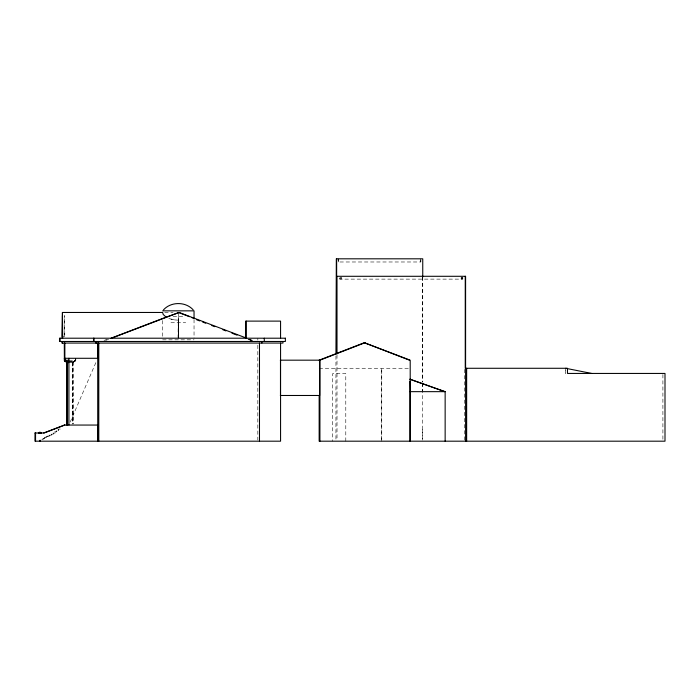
<?xml version="1.0" encoding="UTF-8"?>
<svg xmlns="http://www.w3.org/2000/svg" width="700" height="700" viewBox="0 0 700 700"><rect width="100%" height="100%" fill="white"/><g stroke="black" fill="none" stroke-linecap="round" stroke-linejoin="round"><path stroke-width="0.53" stroke-dasharray="3.5 2.62" d="M64.365 336.639L64.584 315.595L64.794 336.639L62.641 336.639M178.062 338.205L178.316 314.387M70.201 422.074L96.425 361.279M104.002 340.445L106.951 339.325M105.656 340.445L108.596 339.325M164.736 312.463L173.11 312.463M173.11 316.715L183.75 316.715M170.94 322.744L185.736 322.744M162.636 339.824L194.04 339.824M68.915 360.255L75.854 360.255M68.915 361.384L75.154 361.384L75.154 360.255M68.915 361.848L74.218 361.848L74.218 361.384M68.915 362.591L73.386 362.591M319.156 368.261L409.439 368.261M60.322 429.056L58.572 429.056L58.572 430.421L56.438 430.421L56.438 431.821M422.424 429.319L422.748 440.099M41.808 439.294L43.33 439.294L43.33 438.489M174.352 319.9L168.928 318.517M168.796 318.517L174.195 319.9L178.421 320.162L178.421 338.205M249.664 339.325L252.612 340.445M249.148 339.325L252.088 340.445M248.596 339.325L251.545 340.445M248.019 339.325L250.959 340.445M178.343 312.463L178.614 338.205M662.9 374.526L662.9 440.09M565.688 370.344L565.39 373.441L565.39 368.279M464.546 369.373L464.546 440.09M462.805 277.235L462.805 279.125L339.701 279.125L339.701 277.235M462.464 277.235L462.464 279.125M461.519 277.235L461.519 279.125M461.169 277.235L461.169 279.125M422.748 276.99L422.748 382.095M422.748 383.171L422.748 390.766M422.424 276.99L422.424 382.095M422.424 383.171L422.424 440.099M420.884 259.875L420.884 261.984L338.188 261.984L338.188 258.816M420.578 258.816L420.578 261.984M381.754 441.184L381.754 368.261L381.675 440.09M345.791 441.184L345.791 373.59L332.649 373.59L332.649 441.184M341.25 277.235L341.25 279.125M340.9 277.235L340.9 279.125M340.043 277.235L340.043 279.125M338.494 258.816L338.494 261.984M337.006 354.909L337.006 440.09M335.947 356.002L335.947 440.09M257.828 338.205L257.828 340.148M257.828 345.24L257.828 440.09M194.04 319.489L194.04 338.205M178.255 320.162L178.255 338.205M162.636 320.521L162.636 337.164M75.854 358.286L75.784 360.255M75.469 358.286L75.469 360.255M75.329 358.286L75.329 360.255M74.935 360.255L74.996 361.384M74.83 360.255L74.769 361.384M74.629 360.255L74.69 361.384M74.06 361.384L74.165 361.848M73.902 361.384L74.007 361.848M73.85 361.848L73.754 361.384L73.701 361.848M73.386 361.848L73.334 362.591M73.229 361.848L73.176 362.591M73.062 361.848L73.141 423.981M72.922 361.848L72.984 423.981M72.817 362.591L72.817 423.981M72.678 362.591L72.678 423.981M58.179 429.056L58.179 430.421M56.831 430.421L56.831 431.821L54.688 431.821L54.688 433.116M55.081 431.821L55.081 433.116L52.938 433.116L52.938 434.192M53.34 433.116L53.34 434.192L51.196 434.192L51.196 435.137M51.59 434.192L51.59 435.137L49.455 435.137L49.455 435.995M49.849 435.137L49.849 435.995L47.714 435.995L47.714 436.704M48.107 435.995L48.107 436.704L45.972 436.704L45.972 437.535M46.366 436.704L46.366 437.535L44.45 437.535L44.45 438.489M44.844 437.535L44.844 438.489L42.928 438.489L42.928 439.294"/><path stroke-width="1.05" d="M62.151 338.205L62.431 312.463L162.636 312.463L163.196 314.457L166.093 317.144L179.13 312.463L246.724 338.205M163.502 309.855C171.019 301.481 185.657 301.481 193.174 309.855M38.999 432.985L39.988 432.364L41.326 432.985L40.311 432.364L40.311 432.985M38.981 432.985L39.988 432.364L39.988 432.985M319.156 360.176L364.297 342.711L410.2 360.176L410.2 441.184M280.332 360.176L319.918 360.176L365.059 342.711M43.68 432.985L64.382 425.058M64.855 425.058L44.144 432.985L35 432.985M111.029 338.205L166.093 317.144M111.545 338.205L179.13 312.463M162.636 310.852L194.04 310.852L194.04 318.447L191.975 317.642M62.212 336.639L62.431 315.595M64.312 358.286L98.263 358.286L98.263 343.061M64.312 360.255L68.915 360.255M65.013 361.384L68.915 361.384M68.915 361.848L65.949 361.848L66.001 361.384M68.915 362.591L66.78 362.591L66.832 361.848M409.859 381.255L410.007 391.659L445.148 391.659L445.148 441.184M280.332 395.483L319.646 395.483L319.646 360.176M64.304 425.058L98.263 425.058L98.263 441.184M565.688 368.279L591.631 373.441M445.148 391.659L409.824 379.181L444.789 391.659M196.648 319.769L199.675 320.915M202.702 322.07L205.73 323.225M211.776 325.526L214.804 326.681M222.88 329.752L225.899 330.908M231.954 333.209L237.002 335.125M178.421 312.463L189.499 316.697M364.297 342.711L409.439 360.176M193.532 318.238L194.04 318.447M62.431 312.463L62.703 338.205M466.646 368.279L466.646 441.184M465.596 441.184L465.596 276.29L336.648 276.29L336.648 258.816M465.246 276.29L465.246 368.279L567.481 368.279L567.481 373.441L665 373.441L665 441.184L319.156 441.184L319.156 395.474M422.748 276.99L422.748 258.816L336.324 258.816L335.947 353.824M410.007 391.659L410.007 441.184M337.006 276.29L337.006 353.824M319.918 360.176L319.918 441.184M282.975 341.477L282.975 343.061L61.906 343.061L61.906 341.477M280.569 338.205L280.569 321.116L245.656 321.116L245.656 338.205M280.569 343.061L280.569 441.184L35 441.184L35.079 432.985M280.481 360.176L280.481 395.483M264.285 338.205L264.285 341.477M261.879 341.477L261.879 343.061M259.481 343.061L259.481 441.184M246.199 321.116L246.199 338.205M98.788 343.061L98.788 441.184M97.72 343.061L97.72 441.184M96.407 341.477L96.407 343.061M95.891 341.477L95.891 343.061M94.036 338.205L94.036 341.477M93.511 338.205L93.511 341.477M68.915 358.286L68.915 425.058M67.331 362.591L67.331 425.058M67.296 361.848L67.244 362.591M67.086 361.848L67.174 425.058M66.929 361.848L67.025 425.058M66.465 361.384L66.465 361.848M66.413 361.848L66.308 361.384L66.255 361.848M66.15 361.384L66.098 361.848M65.538 360.255L65.476 361.384M65.319 360.255L65.38 361.384M65.223 360.255L65.161 361.384M65.013 360.255L65.074 361.384M64.855 343.061L64.855 358.286M64.776 358.286L64.846 360.255M64.689 358.286L64.619 360.255M64.461 358.286L64.522 360.255M64.304 343.061L64.382 360.255M62.475 341.477L62.475 343.061M60.104 338.205L60.104 341.477M40.285 440.3L40.285 441.184M39.839 432.985L39.839 432.364L38.509 432.985L39.515 432.364L39.515 432.985M39.891 440.3L39.891 441.184M35.551 432.985L35.551 441.184M35.472 432.985L35.472 441.184M285.373 338.205L59.509 338.205L59.509 341.477L285.373 341.477L285.373 338.205M40.845 432.985L39.839 432.364L40.836 432.985"/></g></svg>
